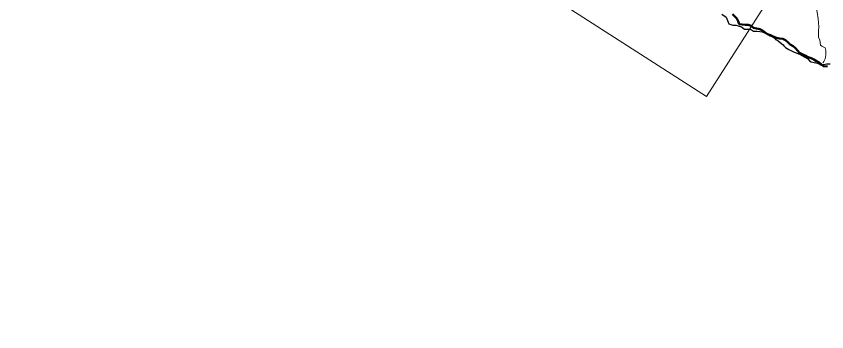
# Model space of a CAD drawing. Header units: metres. Extents: x 3557088 to 3598139, y 7314183 to 7334470.
# Drawn here: x 3572290 to 3580428, y 7318528 to 7321694 of the extents above; entities that cross this region are included whole.
import ezdxf

# ---------------------------------------------------------------- set-up
doc = ezdxf.new("R2010")
doc.units = ezdxf.units.M
for name, color, linetype, lineweight in [('CMS_Limite_Urbanizable', 1, 'Continuous', 30), ('Imagen', 17, 'Continuous', 0), ('Imagen_ZonaUrbanizable', 17, 'Continuous', 0), ('LIMITES', 7, 'Continuous', 50)]:
    doc.layers.add(name, color=color, linetype=linetype, lineweight=lineweight)
doc.layers.add('nuevo', color=7, linetype='Continuous', lineweight=15, true_color=0xf2f2f2)
picture_1 = doc.add_image_def('image1.jpg', size_in_pixel=(4800, 2360))
picture_2 = doc.add_image_def('image2.jpg', size_in_pixel=(4800, 2360))

msp = doc.modelspace()

# ---------------------------------------------------------------- linework, layer by layer
at = {"layer": 'CMS_Limite_Urbanizable'}
msp.add_lwpolyline([(3579373.6, 7321715.2), (3579418.8, 7321686.2), (3579443.2, 7321616.3), (3579483.3, 7321604.5), (3579519.8, 7321604.2), (3579539.2, 7321596.6), (3579571.1, 7321586.9), (3579602.1, 7321564.8), (3579632.9, 7321565.5), (3579663.2, 7321562.6), (3579693.6, 7321545.7), (3579725.4, 7321543.9), (3579754.7, 7321542), (3579779.2, 7321538.5), (3579803.5, 7321527.1), (3579832.2, 7321512.6), (3579859.6, 7321495.7), (3579888.9, 7321484), (3579910.4, 7321469), (3579912.6, 7321459.7), (3579926.7, 7321455.6), (3579991.3, 7321407.6), (3579996, 7321397.2), (3580013.4, 7321381.7), (3580047.1, 7321359.9), (3580088, 7321338.9), (3580126.2, 7321322), (3580154.5, 7321314.4), (3580177.5, 7321299.5), (3580209, 7321281.5), (3580236.3, 7321265), (3580254.7, 7321247.4), (3580270.4, 7321236.6), (3580301.3, 7321228.5), (3580334.2, 7321222), (3580373, 7321204), (3580395.3, 7321211), (3580427.7, 7321216.5), (3580463.1, 7321216.8)], dxfattribs=at)
at = {"layer": 'LIMITES'}
msp.add_lwpolyline([(3580433.5, 7321193), (3580400, 7321191.1), (3580373.4, 7321208.5), (3580351.9, 7321229.6), (3580324.9, 7321244.5), (3580297.5, 7321258.6), (3580270.2, 7321273.2), (3580240.8, 7321283.9), (3580212.2, 7321300.6), (3580182.3, 7321314.1), (3580154.4, 7321327.2), (3580135, 7321351.4), (3580112.5, 7321372.1), (3580090.2, 7321393.2), (3580061.4, 7321408.8), (3580036.4, 7321432), (3580015.1, 7321454.5), (3579985.8, 7321467.5), (3579952.8, 7321470.2), (3579922.6, 7321475.7), (3579889.2, 7321490), (3579861.6, 7321502.6), (3579832.2, 7321512.6), (3579808.1, 7321531.5), (3579783.1, 7321552.2), (3579755, 7321563.7), (3579722.5, 7321571), (3579692.9, 7321578.7), (3579669.6, 7321598.4), (3579640.2, 7321607.6), (3579609.2, 7321607.8), (3579579, 7321609.4), (3579549.6, 7321615.1), (3579537.1, 7321644.1), (3579524.8, 7321672.1), (3579481.8, 7321715.9)], dxfattribs=at)
at = {"layer": 'nuevo'}
msp.add_lwpolyline([(3580242.4, 7321936.4), (3580284.9, 7321873.6), (3580315.8, 7321814.3), (3580330.2, 7321734.4), (3580340.9, 7321669.3), (3580347.7, 7321588.3), (3580344.3, 7321546.1), (3580343.2, 7321484.4), (3580356.9, 7321452.5), (3580363.7, 7321403.1), (3580377.5, 7321392.8), (3580410.6, 7321378), (3580417.4, 7321351.7), (3580417.4, 7321304.9), (3580412.9, 7321266.1), (3580396.9, 7321238.7), (3580387.7, 7321225)], dxfattribs=at)

# ---------------------------------------------------------------- pictures from other files: only their frames are drawn
at = {"layer": 'Imagen'}
image = msp.add_image(picture_1, insert=(3557088.1, 7314320.1), size_in_units=(40983.9, 20150.4), rotation=-0.19111, dxfattribs=dict(at, fade=20))
image.dxf.flags = 7
at = {"layer": 'Imagen_ZonaUrbanizable'}
image = msp.add_image(picture_2, insert=(3572700.5, 7325068), size_in_units=(7743.8, 3807.4), rotation=-32.65284, dxfattribs=at)
image.dxf.flags = 7

doc.saveas('drawing.dxf')
